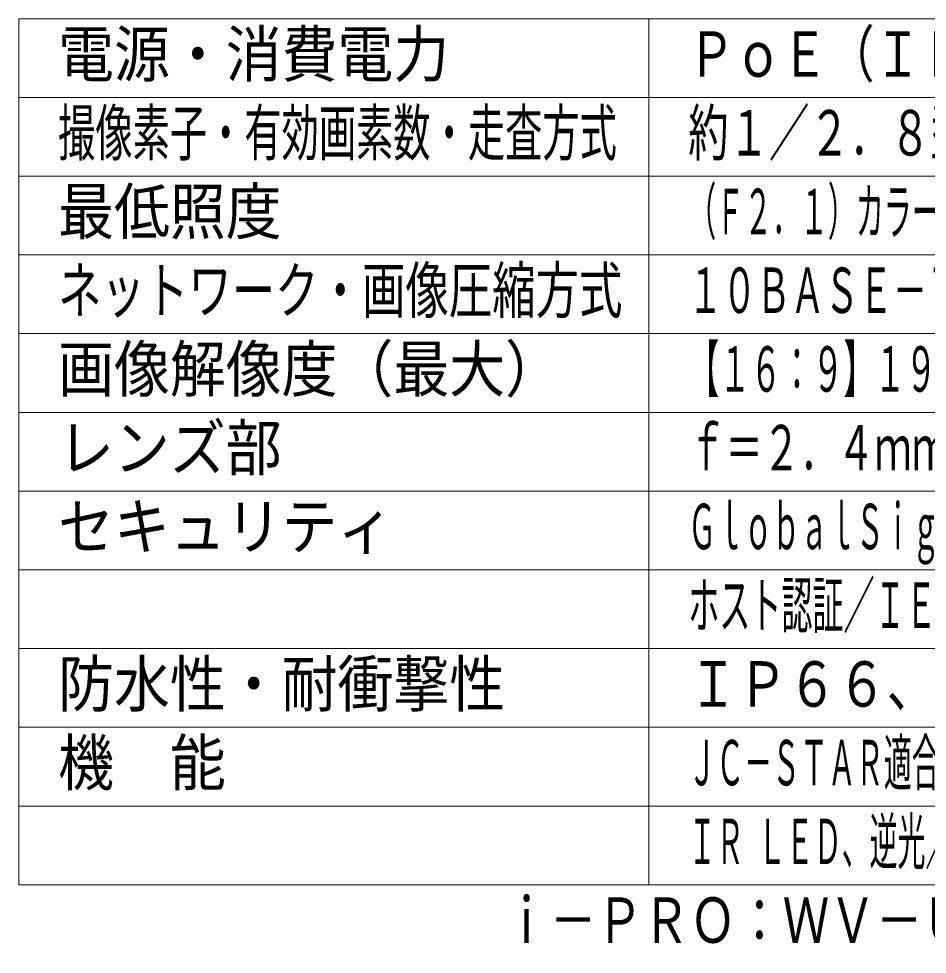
# Model space of a CAD drawing. Units: millimetres on the paper. Extents: x -62 to 65, y -59 to 59.
# Drawn here: x -62.5 to -4.8, y -59 to 0.4 of the extents above; entities that cross this region are included whole.
import ezdxf
from ezdxf.enums import TextEntityAlignment as Align

# ---------------------------------------------------------------- set-up
doc = ezdxf.new("R2010")
doc.units = ezdxf.units.MM
doc.layers.add('0-0_MOJI1', color=7, linetype='Continuous')
doc.layers.add('0-1_相当品', color=4, linetype='Continuous')
doc.layers.add('0-5_WAKU', color=4, linetype='Continuous', lineweight=9)
doc.styles.add('ＭＳ ゴシック', font='')
doc.styles.get('ＭＳ ゴシック').set_extended_font_data('MS Gothic')

msp = doc.modelspace()

# ---------------------------------------------------------------- linework, layer by layer
at = {"layer": '0-5_WAKU', "color": 3}
for p, q in [((62.5, 0.4), (-62.5, 0.4)), ((-62.5, -54.6), (-62.5, 0.4)), ((-22.5, -54.6), (-22.5, 0.4)), ((-62.5, -54.6), (62.5, -54.6))]:
    msp.add_line(p, q, dxfattribs=at)
at = {"layer": '0-5_WAKU'}
for p, q in [((62.5, -4.6), (-62.5, -4.6)), ((62.5, -9.6), (-62.5, -9.6)), ((-62.5, -14.6), (62.5, -14.6)), ((-62.5, -19.6), (62.5, -19.6)), ((-62.5, -24.6), (62.5, -24.6)), ((-62.5, -29.6), (62.5, -29.6)), ((62.5, -34.6), (-62.5, -34.6)), ((62.5, -39.6), (-62.5, -39.6)), ((62.5, -44.6), (-62.5, -44.6)), ((62.5, -49.6), (-62.5, -49.6))]:
    msp.add_line(p, q, dxfattribs=at)

# ---------------------------------------------------------------- texts
at = {"layer": '0-0_MOJI1', "style": 'ＭＳ ゴシック'}
for s, height, width, p in [('電源・消費電力', 2.889, 0.9, (-60, -4.155)), ('ＰｏＥ（ＩＥＥＥ８０２．３ａｆ準拠）約５．３Ｗ', 2.889, 0.75, (-20, -4.155)), ('撮像素子・有効画素数・走査方式', 2.889, 0.6, (-60, -9.155)), ('約１／２．８型 ＣＭＯＳセンサー・約２１０万画素・プログレッシブ', 2.889, 0.65, (-20, -9.155)), ('最低照度', 2.889, 0.9, (-60, -14.155)), ('（Ｆ２．１）カラー：０．００７５ｌｘ、白黒：０．００３１ｌｘ／０ｌｘ（ＩＲ ＬＥＤ点灯時）', 2.889, 0.45, (-20, -14.155)), ('ネットワーク・画像圧縮方式', 2.886, 0.7, (-60, -19.155)), ('１０ＢＡＳＥ－Ｔ／１００ＢＡＳＥ－ＴＸ・Ｈ．２６５、Ｈ．２６４、ＪＰＥＧ', 2.886, 0.55, (-20, -19.155)), ('画像解像度（最大）', 2.889, 0.9, (-60, -24.155)), ('【１６：９】１９２０×１０８０（３０ｆｐｓ）【４：３】１２８０×９６０（３０ｆｐｓ）', 2.889, 0.5, (-20, -24.155)), ('レンズ部', 2.889, 0.9, (-60, -29.155)), ('ｆ＝２．４ｍｍ（１倍\u3000光学、３倍 ＥＸズーム 画像解像度６４０×３６０時）', 2.889, 0.6, (-20, -29.155)), ('セキュリティ', 2.889, 0.9, (-60, -34.155)), ('ＧｌｏｂａｌＳｉｇｎ証明書プリインストール／ＨＴＴＰＳ／ユーザー認証／ダイジェスト認証／', 2.889, 0.45, (-20, -34.155)), ('ホスト認証／ＩＥＥＥ８０２。１Ｘ／システムログ／映像配信ログ／ブルートフォース対策', 2.889, 0.5, (-20, -39.155)), ('防水性・耐衝撃性', 2.889, 0.9, (-60, -44.155)), ('ＩＰ６６、Ｔｙｐｅ４Ｘ、ＮＥＭＡ４Ｘ 準拠・ＩＫ１０', 2.886, 0.8, (-20, -44.155)), ('機\u3000能', 2.889, 0.9, (-60, -49.155)), ('ＪＣ－ＳＴＡＲ適合、インテリジェントオート、スーパーダイナミック、スマートコーディング、', 2.889, 0.45, (-20, -49.155)), ('ＩＲ ＬＥＤ、逆光／強光補正、カラー／白黒切換、動作検知、妨害検知、ＭｉｃｒｏＳＤスロット', 2.886, 0.45, (-20, -54.155))]:
    msp.add_text(s, height=height, dxfattribs=dict(at, width=width)).set_placement(p, align=Align.BOTTOM_LEFT)
at = {"layer": '0-1_相当品', "style": 'ＭＳ ゴシック', "width": 0.75}
msp.add_text('ｉ－ＰＲＯ：ＷＶ－Ｕ３５３０１－Ｆ２Ｌ＋ＷＶ－ＱＷＬ５００－ＷＵＸ', height=2.889, dxfattribs=at).set_placement((-31.74, -59.155), align=Align.BOTTOM_LEFT)

doc.saveas('drawing.dxf')
